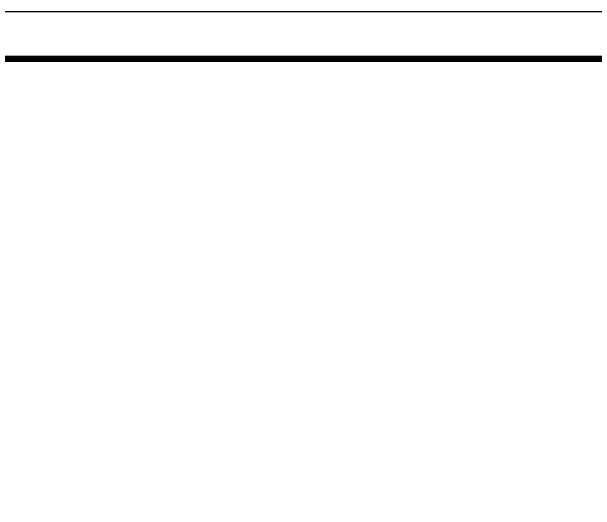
# Model space of a CAD drawing. Extents: x 0 to 790, y 0 to 579.
# Drawn here: x 456.1 to 623, y 436.3 to 578.8 of the extents above; entities that cross this region are included whole.
import ezdxf

# ---------------------------------------------------------------- set-up
doc = ezdxf.new("R2010")
doc.units = 0
doc.header["$LTSCALE"] = 10
doc.header["$MEASUREMENT"] = 0
doc.layers.get('0').update_dxf_attribs({"linetype": 'CONTINUOUS'})

msp = doc.modelspace()

# ---------------------------------------------------------------- linework, layer by layer
at = {"ltscale": 0.5}
msp.add_lwpolyline([(0, 0), (789.8800010681152, 0), (789.8800010681152, 578.7599945068358), (0, 578.7599945068358)], close=True, dxfattribs=at)
at = {"color": 5, "linetype": 'ByBlock', "lineweight": 200, "const_width": 1.819999999999999}
msp.add_lwpolyline([(12.70140266418457, 24.781982421875), (777.1014041900635, 24.781982421875), (777.1014041900635, 565.3219909667968), (12.70140266418457, 565.3219909667968)], close=True, dxfattribs=at)

doc.saveas('drawing.dxf')
